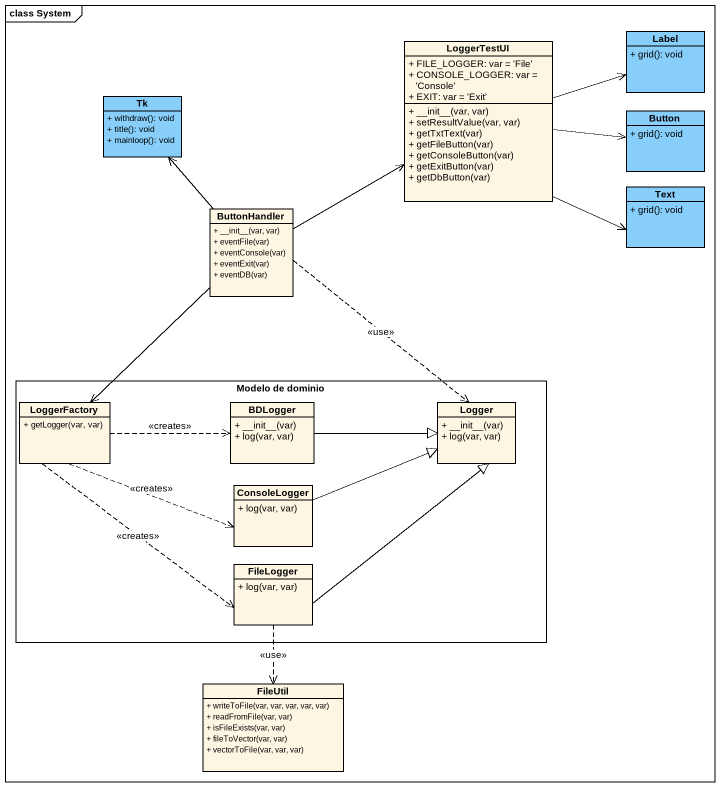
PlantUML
@startuml
mainframe class System
hide circle
hide empty members
skinparam classAttributeIconSize 0
class "Label" as Label_ #87CEFA {
  + grid(): void
}
class LoggerTestUI {
  + FILE_LOGGER: var = 'File'
  + CONSOLE_LOGGER: var = 'Console'
  + EXIT: var = 'Exit'
  + ~__init~__(var, var)
  + setResultValue(var, var)
  + getTxtText(var)
  + getFileButton(var)
  + getConsoleButton(var)
  + getExitButton(var)
  + getDbButton(var)
}
class Tk #87CEFA {
  + withdraw(): void
  + title(): void
  + mainloop(): void
}
class Button #87CEFA {
  + grid(): void
}
class Text #87CEFA {
  + grid(): void
}
class ButtonHandler {
  + ~__init~__(var, var)
  + eventFile(var)
  + eventConsole(var)
  + eventExit(var)
  + eventDB(var)
}
rectangle "Modelo de dominio" as Modelo_de_dominio {
  class LoggerFactory {
    + getLogger(var, var)
  }
  class BDLogger {
    + ~__init~__(var)
    + log(var, var)
  }
  class Logger {
    + ~__init~__(var)
    + log(var, var)
  }
  class ConsoleLogger {
    + log(var, var)
  }
  class FileLogger {
    + log(var, var)
  }
}
class FileUtil {
  + writeToFile(var, var, var, var, var)
  + readFromFile(var, var)
  + isFileExists(var, var)
  + fileToVector(var, var)
  + vectorToFile(var, var, var)
}
LoggerTestUI -right-> Label_
LoggerTestUI -right-> Button
LoggerTestUI -right-> Text
ButtonHandler -right-> LoggerTestUI
ButtonHandler -up-> Tk
ButtonHandler --> LoggerFactory
ButtonHandler ..> Logger : <<use>>
LoggerFactory .right.> BDLogger : <<creates>>
LoggerFactory .right.> ConsoleLogger : <<creates>>
LoggerFactory ..> FileLogger : <<creates>>
BDLogger -right-|> Logger
ConsoleLogger -right-|> Logger
FileLogger -up-|> Logger
FileLogger ..> FileUtil : <<use>>
@enduml
